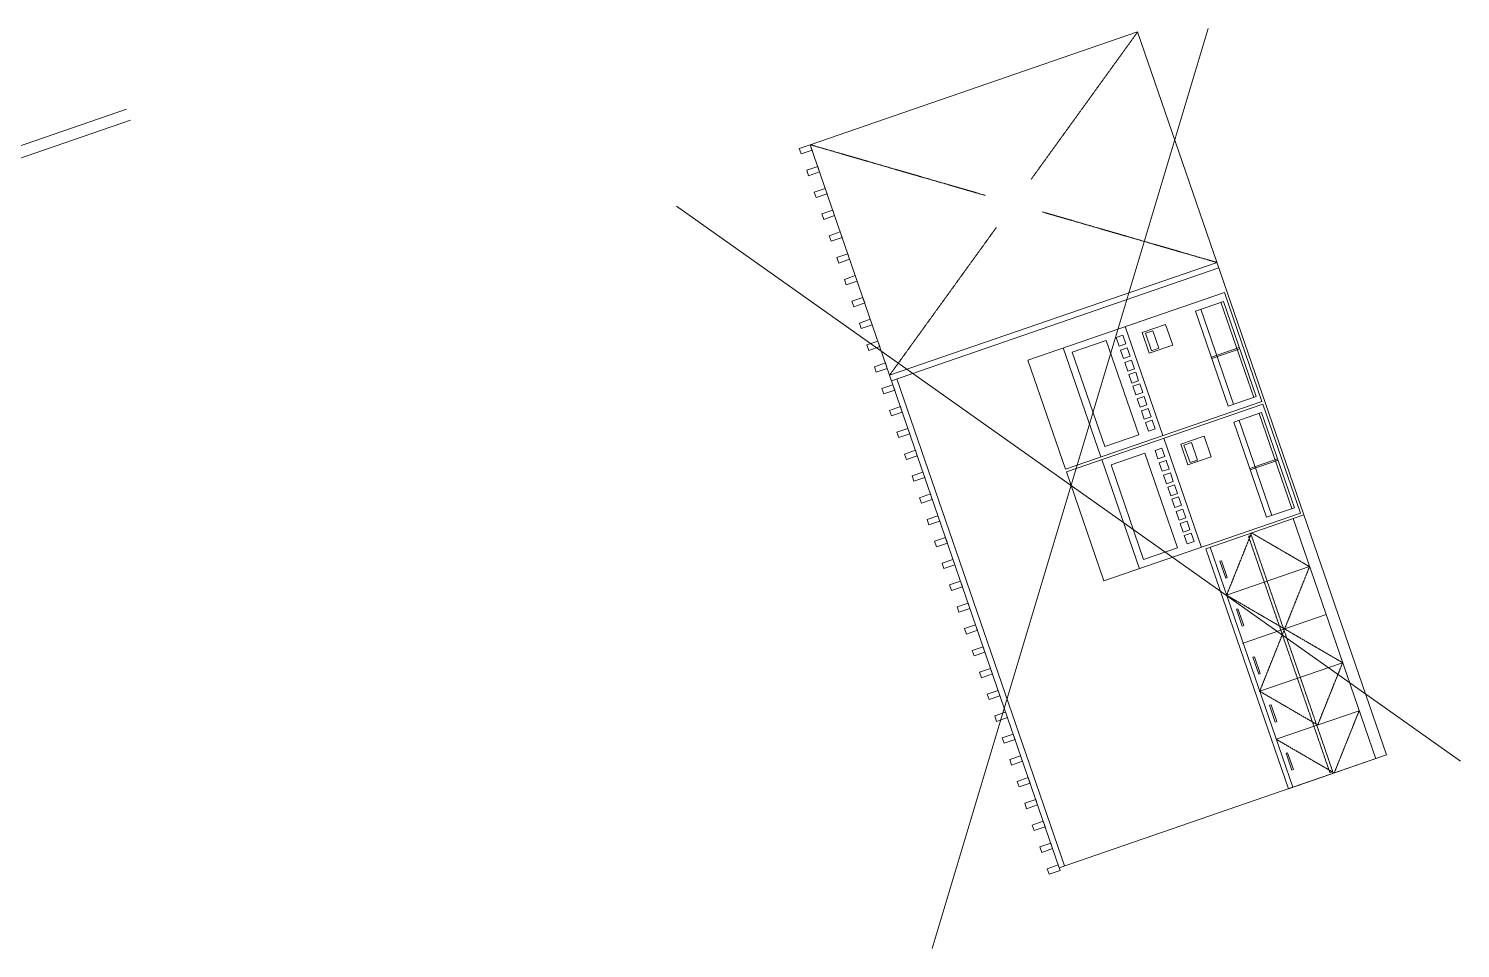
# Model space of a CAD drawing. Extents: x 760773 to 1075934, y 719259 to 1013331.
# Drawn here: x 835635 to 848037, y 805078 to 813046 of the extents above; entities that cross this region are included whole.
import ezdxf

# ---------------------------------------------------------------- set-up
doc = ezdxf.new("R2010")
doc.units = 0
doc.header["$MEASUREMENT"] = 0
doc.linetypes.add('CENTERX2', pattern=[4, 2.5, -0.5, 0.5, -0.5])
doc.linetypes.add('HIDDEN2', pattern=[0.1875, 0.125, -0.0625])
doc.layers.add('72471 FF-FUR', color=9, linetype='Continuous', lineweight=30)
doc.layers.add('A-WALL', color=2, linetype='Continuous', lineweight=0)
doc.layers.add('EL THICK', color=1, linetype='Continuous')
doc.layers.add('EL THIN', color=2, linetype='Continuous')

msp = doc.modelspace()

# ---------------------------------------------------------------- linework, layer by layer
at = {"layer": '72471 FF-FUR', "lineweight": 0}
for p, q in [((845852.32738, 813046.25714), (843460.687, 805077.84701)), ((848037.49545, 806700.06828), (841247.01397, 811506.8203)), ((845831.42809, 808540.60776), (846682.3948, 808833.6191))]:
    msp.add_line(p, q, dxfattribs=at)
for points in [[(842421.48879, 811993.52811), (842326.93693, 811960.9713), (842310.65852, 812008.24722), (842405.21038, 812040.80404)], [(842486.60242, 811804.4244), (842392.05056, 811771.86758), (842375.77215, 811819.14351), (842470.32401, 811851.70032)], [(842551.71605, 811615.32068), (842457.16419, 811582.76387), (842440.88578, 811630.03979), (842535.43764, 811662.59661)], [(842616.82968, 811426.21697), (842522.27782, 811393.66015), (842505.99942, 811440.93608), (842600.55127, 811473.49289)], [(842681.94331, 811237.11325), (842587.39145, 811204.55644), (842571.11305, 811251.83236), (842665.6649, 811284.38918)], [(842747.05694, 811048.00954), (842652.50508, 811015.45272), (842636.22668, 811062.72865), (842730.77853, 811095.28546)], [(842812.17057, 810858.90582), (842717.61872, 810826.349), (842701.34031, 810873.62493), (842795.89217, 810906.18175)], [(842877.2842, 810669.80211), (842782.73235, 810637.24529), (842766.45394, 810684.52122), (842861.0058, 810717.07803)], [(842942.39783, 810480.69839), (842847.84598, 810448.14157), (842831.56757, 810495.4175), (842926.11943, 810527.97432)], [(843007.51147, 810291.59467), (842912.95961, 810259.03786), (842896.6812, 810306.31379), (842991.23306, 810338.8706)], [(843072.6251, 810102.49096), (842978.07324, 810069.93414), (842961.79483, 810117.21007), (843056.34669, 810149.76689)], [(843137.73873, 809913.38724), (843043.18687, 809880.83043), (843026.90846, 809928.10636), (843121.46032, 809960.66317)], [(843202.85236, 809724.28353), (843108.3005, 809691.72671), (843092.02209, 809739.00264), (843186.57395, 809771.55946)], [(843267.96599, 809535.17981), (843173.41413, 809502.623), (843157.13572, 809549.89893), (843251.68758, 809582.45574)], [(843333.07962, 809346.0761), (843238.52776, 809313.51928), (843222.24936, 809360.79521), (843316.80121, 809393.35203)], [(843398.19325, 809156.97238), (843303.64139, 809124.41557), (843287.36299, 809171.6915), (843381.91484, 809204.24831)], [(843463.30688, 808967.86867), (843368.75502, 808935.31185), (843352.47662, 808982.58778), (843447.02847, 809015.1446)], [(843528.42051, 808778.76495), (843433.86866, 808746.20814), (843417.59025, 808793.48407), (843512.14211, 808826.04088)], [(843593.53414, 808589.66124), (843498.98229, 808557.10442), (843482.70388, 808604.38035), (843577.25574, 808636.93717)], [(843658.64777, 808400.55752), (843564.09592, 808368.00071), (843547.81751, 808415.27664), (843642.36937, 808447.83345)], [(843723.76141, 808211.45381), (843629.20955, 808178.89699), (843612.93114, 808226.17292), (843707.483, 808258.72974)], [(843788.87504, 808022.35009), (843694.32318, 807989.79328), (843678.04477, 808037.06921), (843772.59663, 808069.62602)], [(843853.98867, 807833.24638), (843759.43681, 807800.68956), (843743.1584, 807847.96549), (843837.71026, 807880.52231)], [(843919.1023, 807644.14266), (843824.55044, 807611.58585), (843808.27203, 807658.86178), (843902.82389, 807691.41859)], [(843984.21593, 807455.03895), (843889.66407, 807422.48213), (843873.38566, 807469.75806), (843967.93752, 807502.31488)], [(844049.32956, 807265.93523), (843954.7777, 807233.37842), (843938.4993, 807280.65435), (844033.05115, 807313.21116)], [(844114.44319, 807076.83152), (844019.89133, 807044.2747), (844003.61293, 807091.55063), (844098.16478, 807124.10745)], [(844179.55682, 806887.7278), (844085.00496, 806855.17099), (844068.72656, 806902.44692), (844163.27841, 806935.00373)], [(844244.67045, 806698.62409), (844150.1186, 806666.06727), (844133.84019, 806713.3432), (844228.39205, 806745.90002)], [(844309.78408, 806509.52037), (844215.23223, 806476.96356), (844198.95382, 806524.23949), (844293.50568, 806556.7963)], [(844374.89771, 806320.41666), (844280.34586, 806287.85984), (844264.06745, 806335.13577), (844358.61931, 806367.69259)], [(844440.01135, 806131.31294), (844345.45949, 806098.75613), (844329.18108, 806146.03206), (844423.73294, 806178.58887)], [(844505.12498, 805942.20923), (844410.57312, 805909.65241), (844394.29471, 805956.92834), (844488.84657, 805989.48516)], [(844570.23861, 805753.10551), (844475.68675, 805720.5487), (844459.40834, 805767.82463), (844553.9602, 805800.38144)]]:
    msp.add_lwpolyline(points, close=True, dxfattribs=at)
for p in [(846012.49882, 808137.60231), (846155.74881, 807721.57414), (846298.99879, 807305.54597), (846442.24878, 806889.51779)]:
    msp.add_point(p, dxfattribs=at)
at = {"layer": 'A-WALL', "color": 2, "linetype": 'Continuous', "lineweight": 0, "ltscale": 0.001}
for p, q in [((836483.82191, 812348.0678), (833162.54231, 811204.45965)), ((833195.12686, 811109.82724), (836516.39496, 812253.4688))]:
    msp.add_line(p, q, dxfattribs=at)
at = {"layer": 'EL THICK', "lineweight": 0}
for p, q in [((842405.21056, 812040.80366), (845241.76628, 813017.50812)), ((847398.64474, 806753.47823), (845241.76628, 813017.50812)), ((844562.08902, 805776.77377), (842405.21042, 812040.80405)), ((843092.96803, 810043.41091), (845929.52376, 811020.11538)), ((846547.67803, 806460.46689), (845831.42809, 808540.60776)), ((844562.08902, 805776.77377), (847398.64474, 806753.47823)), ((846547.67803, 806460.46689), (847398.64474, 806753.47823))]:
    msp.add_line(p, q, dxfattribs=at)
for points in [[(846318.82631, 809815.79013), (844616.89287, 809229.76746), (844291.32472, 810175.28603), (845993.25816, 810761.30871)], [(846027.27063, 809776.0864), (846268.14147, 809859.02487), (845984.49975, 810682.78022), (845743.62892, 810599.84174)], [(845342.6188, 810234.96588), (845545.5565, 810304.84293), (845484.28461, 810482.78942), (845281.34691, 810412.91236)], [(846652.17591, 808847.6726), (844950.24247, 808261.64993), (844624.67432, 809207.1685), (846326.60775, 809793.19118)], [(846358.88043, 808813.02161), (846599.75127, 808895.96009), (846316.10955, 809719.71544), (846075.23872, 809636.77696)], [(845675.96839, 809266.84835), (845878.9061, 809336.7254), (845817.63421, 809514.67189), (845614.69651, 809444.79483)]]:
    msp.add_lwpolyline(points, close=True, dxfattribs=at)
at = {"layer": 'EL THIN', "linetype": 'CENTERX2', "lineweight": 0}
for p, q in [((844320.34127, 811742.18711), (845241.76628, 813017.50812)), ((842405.21056, 812040.80366), (843921.72464, 811601.60088)), ((844418.26493, 811457.79616), (845929.52376, 811020.11538)), ((843092.96803, 810043.41091), (844017.59721, 811323.16672))]:
    msp.add_line(p, q, dxfattribs=at)
at = {"layer": 'EL THIN', "lineweight": 0}
for p, q in [((843109.24644, 809996.13498), (845945.80217, 810972.83945)), ((846247.27879, 809851.84128), (845963.63708, 810675.59663)), ((846072.78963, 809791.75984), (845789.14791, 810615.51519)), ((845460.74946, 809520.33058), (845135.18131, 810465.84916)), ((844923.44864, 809335.32307), (844597.88049, 810280.84165)), ((845881.38925, 810199.75668), (846122.26009, 810282.69516)), ((845885.44977, 810187.96407), (846126.32061, 810270.90255)), ((844609.36495, 805793.05218), (843156.52237, 810012.41339)), ((846404.39943, 808828.69506), (846120.75771, 809652.4504)), ((846578.88859, 808888.77649), (846295.24688, 809712.53184)), ((845794.09906, 808552.21305), (845468.53091, 809497.73163)), ((845256.79824, 808367.20554), (844931.23009, 809312.72412)), ((846212.99905, 809236.69189), (846453.86989, 809319.63037)), ((846217.05957, 809224.89928), (846457.93041, 809307.83776)), ((847304.09289, 806720.92142), (846587.84295, 808801.06228)), ((846585.49877, 806473.48962), (845869.24883, 808553.63049)), ((846012.49882, 808137.60231), (846731.09294, 808385.03411)), ((846155.74881, 807721.57414), (846874.34292, 807969.00594)), ((846298.99879, 807305.54597), (847017.59291, 807552.97776)), ((846442.24878, 806889.51779), (847160.8429, 807136.94959))]:
    msp.add_line(p, q, dxfattribs=at)
for points in [[(845081.42063, 810295.8169), (845140.07742, 810316.01405), (845114.64883, 810389.86406), (845055.99204, 810369.6669)], [(845362.39194, 810254.38392), (845426.8934, 810276.59355), (845374.33437, 810429.23606), (845309.83291, 810407.02643)], [(844957.0321, 809424.52698), (845251.00542, 809525.75012), (844968.69554, 810345.63754), (844674.72221, 810244.41441)], [(845118.58552, 810187.88221), (845177.24232, 810208.07936), (845151.81372, 810281.92936), (845093.15693, 810261.73221)], [(845155.75042, 810079.94752), (845214.40721, 810100.14467), (845188.97862, 810173.99467), (845130.32182, 810153.79752)], [(845191.61121, 809975.80023), (845250.268, 809995.99738), (845224.8394, 810069.84738), (845166.18261, 810049.65023)], [(845226.81978, 809873.54712), (845285.47657, 809893.74427), (845260.04797, 809967.59427), (845201.39118, 809947.39712)], [(845263.98467, 809765.61243), (845322.64146, 809785.80958), (845297.21287, 809859.65958), (845238.55608, 809839.46243)], [(845299.84546, 809661.46514), (845358.50225, 809681.66229), (845333.07365, 809755.51229), (845274.41686, 809735.31514)], [(845335.05403, 809559.21203), (845393.71082, 809579.40918), (845368.28222, 809653.25918), (845309.62543, 809633.06203)], [(845417.85935, 809318.7279), (845476.51615, 809338.92505), (845451.08755, 809412.77505), (845392.43076, 809392.5779)], [(845695.74154, 809286.26639), (845760.24299, 809308.47602), (845707.68396, 809461.11853), (845643.18251, 809438.9089)], [(845293.47082, 808447.43798), (845587.44414, 808548.66111), (845305.13426, 809368.54854), (845011.16094, 809267.32541)], [(845455.02425, 809210.79321), (845513.68104, 809230.99036), (845488.25245, 809304.84036), (845429.59565, 809284.64321)], [(845492.18914, 809102.85852), (845550.84593, 809123.05567), (845525.41734, 809196.90567), (845466.76055, 809176.70852)], [(845528.04993, 808998.71123), (845586.70672, 809018.90838), (845561.27813, 809092.75838), (845502.62134, 809072.56123)], [(845563.2585, 808896.45812), (845621.91529, 808916.65527), (845596.4867, 808990.50527), (845537.8299, 808970.30812)], [(845600.42339, 808788.52343), (845659.08019, 808808.72058), (845633.65159, 808882.57058), (845574.9948, 808862.37343)], [(845636.28418, 808684.37614), (845694.94097, 808704.57329), (845669.51238, 808778.42329), (845610.85559, 808758.22614)], [(845671.49275, 808582.12303), (845730.14954, 808602.32018), (845704.72095, 808676.17018), (845646.06416, 808655.97303)], [(846004.67984, 808286.58087), (846017.68052, 808291.05737), (845967.5617, 808436.61299), (845954.56101, 808432.1365)], [(846147.92982, 807870.5527), (846160.93051, 807875.02919), (846110.81168, 808020.58482), (846097.811, 808016.10833)], [(846291.17981, 807454.52452), (846304.18049, 807459.00102), (846254.06167, 807604.55665), (846241.06099, 807600.08015)], [(846434.4298, 807038.49635), (846447.43048, 807042.97285), (846397.31166, 807188.52847), (846384.31098, 807184.05198)], [(846577.67979, 806622.46818), (846590.68047, 806626.94467), (846540.56165, 806772.5003), (846527.56097, 806768.02381)]]:
    msp.add_lwpolyline(points, close=True, dxfattribs=at)
at = {"layer": 'EL THIN', "linetype": 'CENTERX2', "lineweight": 0}
for points in [[(846012.49882, 808137.60231), (846228.54589, 808677.34638), (846731.09294, 808385.03411)], [(846012.49882, 808137.60231), (846515.04586, 807845.29004), (846731.09294, 808385.03411)], [(846298.99879, 807305.54597), (846515.04586, 807845.29004), (847017.59291, 807552.97776)], [(846298.99879, 807305.54597), (846801.54584, 807013.23369), (847017.59291, 807552.97776)], [(846442.24878, 806889.51779), (846944.79583, 806597.20552), (847160.8429, 807136.94959)]]:
    msp.add_lwpolyline(points, dxfattribs=at)
at = {"layer": 'EL THIN', "linetype": 'HIDDEN2', "lineweight": 0}
msp.add_lwpolyline([(846906.84158, 806601.39102), (846931.58378, 806609.91044), (846227.07374, 808655.95616), (846202.33154, 808647.43674)], close=True, dxfattribs=at)

doc.saveas('drawing.dxf')
